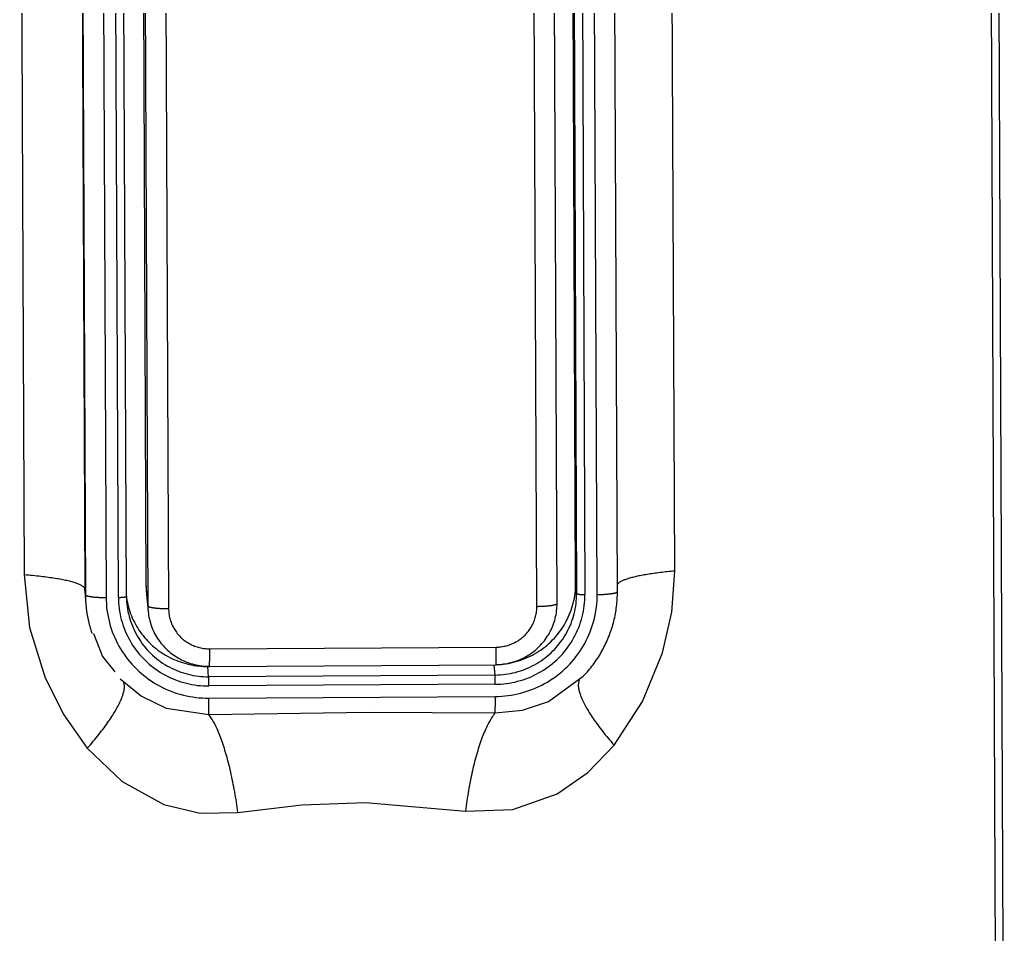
# Model space of a CAD drawing. Extents: x 5051 to 8526, y -300 to 2247.
# Drawn here: x 6057.73 to 6082.07, y 1153.21 to 1175.55 of the extents above; entities that cross this region are included whole.
import ezdxf

# ---------------------------------------------------------------- set-up
doc = ezdxf.new("R2010")
doc.units = 0
doc.header["$LTSCALE"] = 4
doc.header["$MEASUREMENT"] = 0
doc.layers.add('1', color=7, linetype='CONTINUOUS', true_color=0xffffff)

msp = doc.modelspace()

# ---------------------------------------------------------------- linework, layer by layer
at = {"layer": '1', "color": 7, "linetype": 'Continuous'}
for p, q in [((6071.311, 1161.787), (6071.201, 1187.531)), ((6060.702, 1187.467), (6060.812, 1161.724)), ((6072.331, 1161.583), (6072.221, 1187.326)), ((6059.222, 1187.248), (6059.332, 1161.505)), ((6059.728, 1187.181), (6059.839, 1161.438)), ((6060.139, 1161.44), (6060.028, 1187.183)), ((6060.336, 1161.469), (6060.226, 1187.212)), ((6071.225, 1187.278), (6071.335, 1161.535)), ((6071.427, 1187.252), (6071.538, 1161.508)), ((6071.838, 1161.51), (6071.727, 1187.253)), ((6060.748, 1186.977), (6060.858, 1161.234)), ((6061.254, 1186.91), (6061.365, 1161.167)), ((6070.364, 1161.221), (6070.254, 1186.964)), ((6070.857, 1161.294), (6070.747, 1187.037)), ((6081.431, 1183.668), (6081.888, 1077.066)), ((6071.335, 1161.535), (6071.311, 1161.787)), ((6059.332, 1161.505), (6059.32, 1161.637)), ((6060.812, 1161.724), (6060.858, 1161.234)), ((6060.819, 1161.594), (6060.864, 1161.104)), ((6059.333, 1161.374), (6059.345, 1161.245)), ((6062.369, 1160.183), (6069.368, 1160.225)), ((6062.365, 1159.753), (6069.365, 1159.795)), ((6069.344, 1159.543), (6069.32, 1159.795)), ((6069.364, 1159.8), (6069.365, 1159.795)), ((6062.344, 1159.501), (6062.321, 1159.753)), ((6062.321, 1159.753), (6062.365, 1159.753)), ((6069.344, 1159.543), (6062.344, 1159.501)), ((6062.364, 1159.758), (6062.365, 1159.753)), ((6069.347, 1159.317), (6062.348, 1159.275)), ((6062.349, 1158.978), (6069.348, 1159.02))]:
    msp.add_line(p, q, dxfattribs=at)
for points in [[(6073.734, 1162.084, 0), (6073.671, 1176.364, 0), (6073.621, 1187.585, 0)], [(6057.732, 1187.489, 0), (6057.791, 1173.209, 0), (6057.837, 1161.988, 0)], [(6059.211, 1187.148, 0), (6059.272, 1172.862, 0), (6059.32, 1161.637, 0)], [(6081.616, 1183.685, 0), (6081.871, 1124.01, 0), (6082.072, 1077.122, 0)], [(6059.32, 1161.637, 0), (6059.318, 1161.646, 0), (6059.316, 1161.655, 0), (6059.312, 1161.663, 0), (6059.306, 1161.672, 0), (6059.3, 1161.68, 0), (6059.292, 1161.689, 0), (6059.283, 1161.697, 0), (6059.273, 1161.706, 0), (6059.261, 1161.714, 0), (6059.249, 1161.723, 0), (6059.235, 1161.731, 0), (6059.22, 1161.739, 0), (6059.203, 1161.748, 0), (6059.185, 1161.756, 0), (6059.167, 1161.764, 0), (6059.146, 1161.772, 0), (6059.125, 1161.78, 0), (6059.103, 1161.788, 0), (6059.079, 1161.796, 0), (6059.054, 1161.804, 0), (6059.028, 1161.812, 0), (6059.001, 1161.819, 0), (6058.973, 1161.827, 0), (6058.944, 1161.834, 0), (6058.913, 1161.842, 0), (6058.882, 1161.849, 0), (6058.849, 1161.856, 0), (6058.815, 1161.863, 0), (6058.781, 1161.87, 0), (6058.745, 1161.877, 0), (6058.708, 1161.884, 0), (6058.67, 1161.89, 0), (6058.631, 1161.897, 0), (6058.592, 1161.903, 0), (6058.551, 1161.91, 0), (6058.509, 1161.916, 0), (6058.467, 1161.922, 0), (6058.423, 1161.928, 0), (6058.379, 1161.934, 0), (6058.333, 1161.939, 0), (6058.287, 1161.945, 0), (6058.24, 1161.95, 0), (6058.192, 1161.956, 0), (6058.144, 1161.961, 0), (6058.095, 1161.966, 0), (6058.044, 1161.971, 0), (6057.994, 1161.975, 0), (6057.942, 1161.98, 0), (6057.89, 1161.984, 0), (6057.837, 1161.988, 0)], [(6057.837, 1161.988, 0), (6057.97, 1160.707, 0), (6058.349, 1159.471, 0), (6058.803, 1158.569, 0), (6059.379, 1157.752, 0)], [(6072.25, 1157.829, 0), (6072.944, 1158.893, 0), (6073.435, 1160.083, 0), (6073.661, 1161.075, 0), (6073.734, 1162.084, 0)], [(6073.734, 1162.084, 0), (6073.688, 1162.08, 0), (6073.641, 1162.075, 0), (6073.595, 1162.071, 0), (6073.55, 1162.066, 0), (6073.506, 1162.061, 0), (6073.462, 1162.056, 0), (6073.418, 1162.051, 0), (6073.376, 1162.046, 0), (6073.334, 1162.041, 0), (6073.293, 1162.035, 0), (6073.252, 1162.03, 0), (6073.212, 1162.024, 0), (6073.173, 1162.019, 0), (6073.134, 1162.013, 0), (6073.097, 1162.007, 0), (6073.06, 1162.001, 0), (6073.024, 1161.995, 0), (6072.988, 1161.989, 0), (6072.954, 1161.983, 0), (6072.92, 1161.976, 0), (6072.887, 1161.97, 0), (6072.855, 1161.963, 0), (6072.823, 1161.957, 0), (6072.793, 1161.95, 0), (6072.764, 1161.943, 0), (6072.735, 1161.937, 0), (6072.707, 1161.93, 0), (6072.68, 1161.923, 0), (6072.654, 1161.916, 0), (6072.629, 1161.909, 0), (6072.605, 1161.902, 0), (6072.582, 1161.895, 0), (6072.559, 1161.887, 0), (6072.538, 1161.88, 0), (6072.518, 1161.873, 0), (6072.498, 1161.865, 0), (6072.48, 1161.858, 0), (6072.462, 1161.85, 0), (6072.446, 1161.843, 0), (6072.43, 1161.835, 0), (6072.416, 1161.828, 0), (6072.402, 1161.82, 0), (6072.39, 1161.813, 0), (6072.378, 1161.805, 0), (6072.368, 1161.797, 0), (6072.358, 1161.79, 0), (6072.35, 1161.782, 0), (6072.342, 1161.774, 0), (6072.336, 1161.766, 0), (6072.33, 1161.759, 0)], [(6069.364, 1159.796, 0), (6069.426, 1159.798, 0), (6069.488, 1159.803, 0), (6069.549, 1159.809, 0), (6069.611, 1159.818, 0), (6069.672, 1159.828, 0), (6069.733, 1159.84, 0), (6069.793, 1159.854, 0), (6069.853, 1159.87, 0), (6069.912, 1159.887, 0), (6069.971, 1159.907, 0), (6070.029, 1159.928, 0), (6070.087, 1159.951, 0), (6070.143, 1159.976, 0), (6070.199, 1160.002, 0), (6070.254, 1160.03, 0), (6070.309, 1160.06, 0), (6070.362, 1160.092, 0), (6070.414, 1160.125, 0), (6070.465, 1160.16, 0), (6070.515, 1160.196, 0), (6070.564, 1160.234, 0), (6070.612, 1160.273, 0), (6070.658, 1160.314, 0), (6070.703, 1160.356, 0), (6070.747, 1160.399, 0), (6070.79, 1160.444, 0), (6070.831, 1160.49, 0), (6070.87, 1160.537, 0), (6070.908, 1160.586, 0), (6070.945, 1160.635, 0), (6070.98, 1160.686, 0), (6071.013, 1160.738, 0), (6071.045, 1160.79, 0), (6071.075, 1160.844, 0), (6071.103, 1160.899, 0), (6071.13, 1160.954, 0), (6071.155, 1161.01, 0), (6071.178, 1161.067, 0), (6071.199, 1161.125, 0), (6071.219, 1161.183, 0), (6071.237, 1161.242, 0), (6071.252, 1161.301, 0), (6071.266, 1161.361, 0), (6071.279, 1161.421, 0), (6071.289, 1161.482, 0), (6071.297, 1161.542, 0), (6071.304, 1161.603, 0), (6071.308, 1161.665, 0), (6071.311, 1161.726, 0), (6071.311, 1161.787, 0)], [(6059.32, 1161.637, 0), (6059.324, 1161.49, 0), (6059.333, 1161.374, 0)], [(6059.332, 1161.505, 0), (6059.332, 1161.485, 0), (6059.333, 1161.466, 0), (6059.333, 1161.447, 0), (6059.334, 1161.427, 0), (6059.334, 1161.408, 0), (6059.335, 1161.389, 0), (6059.336, 1161.369, 0), (6059.337, 1161.35, 0), (6059.338, 1161.331, 0), (6059.339, 1161.311, 0), (6059.341, 1161.292, 0), (6059.342, 1161.273, 0), (6059.344, 1161.253, 0), (6059.346, 1161.234, 0), (6059.348, 1161.215, 0), (6059.35, 1161.196, 0), (6059.352, 1161.176, 0), (6059.354, 1161.157, 0), (6059.357, 1161.138, 0), (6059.359, 1161.119, 0), (6059.362, 1161.099, 0), (6059.365, 1161.08, 0), (6059.368, 1161.061, 0), (6059.371, 1161.042, 0), (6059.374, 1161.023, 0), (6059.377, 1161.004, 0), (6059.381, 1160.985, 0), (6059.384, 1160.966, 0), (6059.388, 1160.947, 0), (6059.392, 1160.928, 0), (6059.396, 1160.909, 0), (6059.4, 1160.89, 0), (6059.404, 1160.871, 0), (6059.408, 1160.852, 0), (6059.413, 1160.833, 0), (6059.417, 1160.814, 0), (6059.422, 1160.796, 0), (6059.427, 1160.777, 0), (6059.432, 1160.758, 0), (6059.437, 1160.739, 0), (6059.442, 1160.721, 0), (6059.447, 1160.702, 0), (6059.453, 1160.683, 0), (6059.458, 1160.665, 0), (6059.464, 1160.646, 0), (6059.47, 1160.628, 0), (6059.476, 1160.609, 0), (6059.482, 1160.591, 0), (6059.488, 1160.573, 0), (6059.494, 1160.554, 0)], [(6059.332, 1161.505, 0), (6059.333, 1161.503, 0), (6059.334, 1161.5, 0), (6059.335, 1161.498, 0), (6059.337, 1161.496, 0), (6059.339, 1161.494, 0), (6059.342, 1161.492, 0), (6059.346, 1161.49, 0), (6059.349, 1161.488, 0), (6059.354, 1161.485, 0), (6059.359, 1161.483, 0), (6059.364, 1161.481, 0), (6059.37, 1161.479, 0), (6059.376, 1161.477, 0), (6059.383, 1161.475, 0), (6059.39, 1161.473, 0), (6059.397, 1161.472, 0), (6059.405, 1161.47, 0), (6059.413, 1161.468, 0), (6059.422, 1161.466, 0), (6059.431, 1161.464, 0), (6059.441, 1161.463, 0), (6059.451, 1161.461, 0), (6059.461, 1161.459, 0), (6059.472, 1161.458, 0), (6059.483, 1161.456, 0), (6059.495, 1161.455, 0), (6059.506, 1161.453, 0), (6059.518, 1161.452, 0), (6059.531, 1161.451, 0), (6059.544, 1161.449, 0), (6059.556, 1161.448, 0), (6059.57, 1161.447, 0), (6059.583, 1161.446, 0), (6059.597, 1161.445, 0), (6059.611, 1161.444, 0), (6059.625, 1161.443, 0), (6059.64, 1161.442, 0), (6059.654, 1161.442, 0), (6059.669, 1161.441, 0), (6059.684, 1161.44, 0), (6059.699, 1161.44, 0), (6059.714, 1161.439, 0), (6059.729, 1161.439, 0), (6059.745, 1161.439, 0), (6059.76, 1161.438, 0), (6059.776, 1161.438, 0), (6059.792, 1161.438, 0), (6059.807, 1161.438, 0), (6059.823, 1161.438, 0), (6059.839, 1161.438, 0)], [(6060.812, 1161.724, 0), (6060.812, 1161.721, 0), (6060.813, 1161.719, 0), (6060.813, 1161.716, 0), (6060.813, 1161.714, 0), (6060.813, 1161.711, 0), (6060.813, 1161.708, 0), (6060.813, 1161.706, 0), (6060.813, 1161.703, 0), (6060.813, 1161.701, 0), (6060.813, 1161.698, 0), (6060.813, 1161.695, 0), (6060.813, 1161.693, 0), (6060.813, 1161.69, 0), (6060.813, 1161.688, 0), (6060.813, 1161.685, 0), (6060.813, 1161.682, 0), (6060.813, 1161.68, 0), (6060.813, 1161.677, 0), (6060.814, 1161.674, 0), (6060.814, 1161.672, 0), (6060.814, 1161.669, 0), (6060.814, 1161.667, 0), (6060.814, 1161.664, 0), (6060.814, 1161.661, 0), (6060.814, 1161.659, 0), (6060.814, 1161.656, 0), (6060.814, 1161.654, 0), (6060.815, 1161.651, 0), (6060.815, 1161.648, 0), (6060.815, 1161.646, 0), (6060.815, 1161.643, 0), (6060.815, 1161.641, 0), (6060.815, 1161.638, 0), (6060.816, 1161.635, 0), (6060.816, 1161.633, 0), (6060.816, 1161.63, 0), (6060.816, 1161.628, 0), (6060.816, 1161.625, 0), (6060.816, 1161.623, 0), (6060.817, 1161.62, 0), (6060.817, 1161.617, 0), (6060.817, 1161.615, 0), (6060.817, 1161.612, 0), (6060.817, 1161.61, 0), (6060.818, 1161.607, 0), (6060.818, 1161.604, 0), (6060.818, 1161.602, 0), (6060.818, 1161.599, 0), (6060.819, 1161.597, 0), (6060.819, 1161.594, 0)], [(6069.344, 1159.543, 0), (6069.406, 1159.544, 0), (6069.469, 1159.547, 0), (6069.532, 1159.553, 0), (6069.594, 1159.56, 0), (6069.656, 1159.569, 0), (6069.718, 1159.58, 0), (6069.78, 1159.593, 0), (6069.841, 1159.608, 0), (6069.901, 1159.625, 0), (6069.961, 1159.643, 0), (6070.021, 1159.664, 0), (6070.079, 1159.686, 0), (6070.137, 1159.71, 0), (6070.194, 1159.736, 0), (6070.251, 1159.764, 0), (6070.306, 1159.794, 0), (6070.36, 1159.825, 0), (6070.414, 1159.858, 0), (6070.466, 1159.892, 0), (6070.517, 1159.928, 0), (6070.568, 1159.966, 0), (6070.616, 1160.005, 0), (6070.664, 1160.046, 0), (6070.71, 1160.088, 0), (6070.755, 1160.131, 0), (6070.799, 1160.176, 0), (6070.841, 1160.223, 0), (6070.881, 1160.27, 0), (6070.92, 1160.319, 0), (6070.958, 1160.369, 0), (6070.994, 1160.42, 0), (6071.028, 1160.472, 0), (6071.061, 1160.525, 0), (6071.092, 1160.58, 0), (6071.121, 1160.635, 0), (6071.148, 1160.691, 0), (6071.174, 1160.748, 0), (6071.198, 1160.805, 0), (6071.22, 1160.864, 0), (6071.24, 1160.923, 0), (6071.258, 1160.982, 0), (6071.274, 1161.042, 0), (6071.289, 1161.103, 0), (6071.301, 1161.164, 0), (6071.312, 1161.225, 0), (6071.32, 1161.287, 0), (6071.327, 1161.349, 0), (6071.332, 1161.411, 0), (6071.334, 1161.473, 0), (6071.335, 1161.535, 0)], [(6069.347, 1159.317, 0), (6069.416, 1159.318, 0), (6069.485, 1159.322, 0), (6069.554, 1159.328, 0), (6069.623, 1159.336, 0), (6069.691, 1159.346, 0), (6069.759, 1159.358, 0), (6069.827, 1159.372, 0), (6069.894, 1159.389, 0), (6069.96, 1159.407, 0), (6070.026, 1159.427, 0), (6070.092, 1159.45, 0), (6070.156, 1159.475, 0), (6070.22, 1159.501, 0), (6070.283, 1159.53, 0), (6070.345, 1159.56, 0), (6070.406, 1159.593, 0), (6070.466, 1159.627, 0), (6070.524, 1159.663, 0), (6070.582, 1159.701, 0), (6070.638, 1159.741, 0), (6070.693, 1159.782, 0), (6070.747, 1159.825, 0), (6070.799, 1159.87, 0), (6070.85, 1159.916, 0), (6070.9, 1159.964, 0), (6070.948, 1160.014, 0), (6070.994, 1160.064, 0), (6071.039, 1160.117, 0), (6071.082, 1160.17, 0), (6071.123, 1160.225, 0), (6071.162, 1160.282, 0), (6071.2, 1160.339, 0), (6071.236, 1160.398, 0), (6071.27, 1160.457, 0), (6071.302, 1160.518, 0), (6071.332, 1160.58, 0), (6071.36, 1160.642, 0), (6071.386, 1160.706, 0), (6071.411, 1160.77, 0), (6071.433, 1160.835, 0), (6071.453, 1160.9, 0), (6071.471, 1160.966, 0), (6071.487, 1161.033, 0), (6071.5, 1161.1, 0), (6071.512, 1161.167, 0), (6071.521, 1161.235, 0), (6071.529, 1161.303, 0), (6071.534, 1161.372, 0), (6071.537, 1161.44, 0), (6071.538, 1161.508, 0)], [(6069.348, 1159.02, 0), (6069.427, 1159.021, 0), (6069.505, 1159.026, 0), (6069.584, 1159.032, 0), (6069.662, 1159.041, 0), (6069.739, 1159.053, 0), (6069.817, 1159.066, 0), (6069.893, 1159.083, 0), (6069.97, 1159.101, 0), (6070.045, 1159.122, 0), (6070.12, 1159.146, 0), (6070.194, 1159.171, 0), (6070.268, 1159.199, 0), (6070.34, 1159.229, 0), (6070.412, 1159.262, 0), (6070.482, 1159.296, 0), (6070.551, 1159.333, 0), (6070.619, 1159.372, 0), (6070.686, 1159.413, 0), (6070.752, 1159.456, 0), (6070.816, 1159.501, 0), (6070.878, 1159.548, 0), (6070.939, 1159.597, 0), (6070.999, 1159.648, 0), (6071.057, 1159.701, 0), (6071.113, 1159.755, 0), (6071.167, 1159.812, 0), (6071.22, 1159.869, 0), (6071.271, 1159.929, 0), (6071.319, 1159.99, 0), (6071.366, 1160.052, 0), (6071.411, 1160.116, 0), (6071.454, 1160.181, 0), (6071.495, 1160.248, 0), (6071.533, 1160.316, 0), (6071.57, 1160.385, 0), (6071.604, 1160.455, 0), (6071.636, 1160.526, 0), (6071.666, 1160.598, 0), (6071.693, 1160.671, 0), (6071.718, 1160.744, 0), (6071.741, 1160.819, 0), (6071.762, 1160.894, 0), (6071.78, 1160.97, 0), (6071.795, 1161.046, 0), (6071.808, 1161.123, 0), (6071.819, 1161.2, 0), (6071.827, 1161.277, 0), (6071.833, 1161.355, 0), (6071.837, 1161.432, 0), (6071.838, 1161.51, 0)], [(6071.335, 1161.535, 0), (6071.335, 1161.534, 0), (6071.336, 1161.533, 0), (6071.336, 1161.532, 0), (6071.337, 1161.532, 0), (6071.338, 1161.531, 0), (6071.339, 1161.53, 0), (6071.34, 1161.529, 0), (6071.342, 1161.528, 0), (6071.344, 1161.527, 0), (6071.346, 1161.527, 0), (6071.348, 1161.526, 0), (6071.35, 1161.525, 0), (6071.352, 1161.524, 0), (6071.355, 1161.523, 0), (6071.358, 1161.523, 0), (6071.361, 1161.522, 0), (6071.364, 1161.521, 0), (6071.367, 1161.52, 0), (6071.371, 1161.52, 0), (6071.375, 1161.519, 0), (6071.379, 1161.518, 0), (6071.382, 1161.518, 0), (6071.387, 1161.517, 0), (6071.391, 1161.516, 0), (6071.395, 1161.516, 0), (6071.4, 1161.515, 0), (6071.405, 1161.515, 0), (6071.409, 1161.514, 0), (6071.414, 1161.513, 0), (6071.419, 1161.513, 0), (6071.425, 1161.512, 0), (6071.43, 1161.512, 0), (6071.435, 1161.512, 0), (6071.441, 1161.511, 0), (6071.446, 1161.511, 0), (6071.452, 1161.51, 0), (6071.458, 1161.51, 0), (6071.464, 1161.51, 0), (6071.47, 1161.51, 0), (6071.476, 1161.509, 0), (6071.482, 1161.509, 0), (6071.488, 1161.509, 0), (6071.494, 1161.509, 0), (6071.5, 1161.509, 0), (6071.506, 1161.508, 0), (6071.512, 1161.508, 0), (6071.519, 1161.508, 0), (6071.525, 1161.508, 0), (6071.531, 1161.508, 0), (6071.538, 1161.508, 0)], [(6071.498, 1159.515, 0), (6071.53, 1159.548, 0), (6071.561, 1159.582, 0), (6071.591, 1159.616, 0), (6071.621, 1159.651, 0), (6071.651, 1159.686, 0), (6071.68, 1159.721, 0), (6071.708, 1159.757, 0), (6071.736, 1159.794, 0), (6071.763, 1159.831, 0), (6071.79, 1159.868, 0), (6071.816, 1159.905, 0), (6071.842, 1159.944, 0), (6071.866, 1159.982, 0), (6071.891, 1160.021, 0), (6071.914, 1160.06, 0), (6071.938, 1160.099, 0), (6071.96, 1160.139, 0), (6071.982, 1160.179, 0), (6072.003, 1160.22, 0), (6072.024, 1160.261, 0), (6072.044, 1160.302, 0), (6072.063, 1160.343, 0), (6072.082, 1160.385, 0), (6072.1, 1160.427, 0), (6072.117, 1160.469, 0), (6072.134, 1160.512, 0), (6072.15, 1160.555, 0), (6072.166, 1160.598, 0), (6072.18, 1160.641, 0), (6072.194, 1160.684, 0), (6072.208, 1160.728, 0), (6072.221, 1160.772, 0), (6072.233, 1160.816, 0), (6072.244, 1160.86, 0), (6072.255, 1160.904, 0), (6072.265, 1160.949, 0), (6072.274, 1160.994, 0), (6072.282, 1161.039, 0), (6072.29, 1161.084, 0), (6072.298, 1161.129, 0), (6072.304, 1161.174, 0), (6072.31, 1161.219, 0), (6072.315, 1161.264, 0), (6072.319, 1161.31, 0), (6072.323, 1161.355, 0), (6072.326, 1161.401, 0), (6072.328, 1161.446, 0), (6072.33, 1161.492, 0), (6072.331, 1161.538, 0), (6072.331, 1161.583, 0)], [(6071.838, 1161.51, 0), (6071.853, 1161.51, 0), (6071.869, 1161.51, 0), (6071.885, 1161.511, 0), (6071.9, 1161.511, 0), (6071.916, 1161.511, 0), (6071.931, 1161.512, 0), (6071.946, 1161.512, 0), (6071.962, 1161.513, 0), (6071.977, 1161.514, 0), (6071.992, 1161.514, 0), (6072.006, 1161.515, 0), (6072.021, 1161.516, 0), (6072.036, 1161.517, 0), (6072.05, 1161.518, 0), (6072.064, 1161.519, 0), (6072.078, 1161.52, 0), (6072.091, 1161.521, 0), (6072.104, 1161.523, 0), (6072.117, 1161.524, 0), (6072.13, 1161.525, 0), (6072.143, 1161.527, 0), (6072.155, 1161.528, 0), (6072.167, 1161.53, 0), (6072.178, 1161.531, 0), (6072.189, 1161.533, 0), (6072.2, 1161.534, 0), (6072.21, 1161.536, 0), (6072.22, 1161.538, 0), (6072.23, 1161.54, 0), (6072.239, 1161.541, 0), (6072.248, 1161.543, 0), (6072.257, 1161.545, 0), (6072.265, 1161.547, 0), (6072.272, 1161.549, 0), (6072.279, 1161.551, 0), (6072.286, 1161.553, 0), (6072.292, 1161.555, 0), (6072.298, 1161.557, 0), (6072.304, 1161.559, 0), (6072.308, 1161.561, 0), (6072.313, 1161.564, 0), (6072.317, 1161.566, 0), (6072.32, 1161.568, 0), (6072.323, 1161.57, 0), (6072.326, 1161.572, 0), (6072.328, 1161.574, 0), (6072.329, 1161.577, 0), (6072.33, 1161.579, 0), (6072.331, 1161.581, 0), (6072.331, 1161.583, 0)], [(6059.839, 1161.438, 0), (6059.84, 1161.36, 0), (6059.844, 1161.282, 0), (6059.851, 1161.205, 0), (6059.86, 1161.128, 0), (6059.871, 1161.051, 0), (6059.885, 1160.974, 0), (6059.901, 1160.898, 0), (6059.92, 1160.823, 0), (6059.941, 1160.748, 0), (6059.964, 1160.674, 0), (6059.99, 1160.6, 0), (6060.018, 1160.528, 0), (6060.048, 1160.456, 0), (6060.081, 1160.385, 0), (6060.116, 1160.316, 0), (6060.153, 1160.247, 0), (6060.192, 1160.18, 0), (6060.233, 1160.114, 0), (6060.277, 1160.049, 0), (6060.322, 1159.986, 0), (6060.37, 1159.924, 0), (6060.419, 1159.863, 0), (6060.47, 1159.805, 0), (6060.523, 1159.747, 0), (6060.578, 1159.692, 0), (6060.635, 1159.638, 0), (6060.693, 1159.586, 0), (6060.753, 1159.536, 0), (6060.815, 1159.488, 0), (6060.878, 1159.441, 0), (6060.942, 1159.397, 0), (6061.008, 1159.355, 0), (6061.075, 1159.315, 0), (6061.143, 1159.277, 0), (6061.213, 1159.241, 0), (6061.284, 1159.207, 0), (6061.355, 1159.175, 0), (6061.428, 1159.146, 0), (6061.502, 1159.119, 0), (6061.576, 1159.094, 0), (6061.651, 1159.072, 0), (6061.727, 1159.052, 0), (6061.803, 1159.034, 0), (6061.88, 1159.019, 0), (6061.958, 1159.006, 0), (6062.036, 1158.995, 0), (6062.114, 1158.987, 0), (6062.192, 1158.982, 0), (6062.27, 1158.978, 0), (6062.349, 1158.978, 0)], [(6060.139, 1161.44, 0), (6060.145, 1161.44, 0), (6060.151, 1161.44, 0), (6060.157, 1161.44, 0), (6060.164, 1161.44, 0), (6060.17, 1161.44, 0), (6060.176, 1161.44, 0), (6060.182, 1161.441, 0), (6060.188, 1161.441, 0), (6060.194, 1161.441, 0), (6060.2, 1161.441, 0), (6060.206, 1161.442, 0), (6060.212, 1161.442, 0), (6060.218, 1161.442, 0), (6060.224, 1161.443, 0), (6060.229, 1161.443, 0), (6060.235, 1161.444, 0), (6060.24, 1161.444, 0), (6060.245, 1161.445, 0), (6060.251, 1161.445, 0), (6060.256, 1161.446, 0), (6060.261, 1161.446, 0), (6060.265, 1161.447, 0), (6060.27, 1161.447, 0), (6060.275, 1161.448, 0), (6060.279, 1161.449, 0), (6060.284, 1161.449, 0), (6060.288, 1161.45, 0), (6060.292, 1161.451, 0), (6060.296, 1161.451, 0), (6060.299, 1161.452, 0), (6060.303, 1161.453, 0), (6060.306, 1161.454, 0), (6060.309, 1161.454, 0), (6060.312, 1161.455, 0), (6060.315, 1161.456, 0), (6060.318, 1161.457, 0), (6060.321, 1161.458, 0), (6060.323, 1161.458, 0), (6060.325, 1161.459, 0), (6060.327, 1161.46, 0), (6060.329, 1161.461, 0), (6060.33, 1161.462, 0), (6060.332, 1161.463, 0), (6060.333, 1161.464, 0), (6060.334, 1161.464, 0), (6060.335, 1161.465, 0), (6060.335, 1161.466, 0), (6060.336, 1161.467, 0), (6060.336, 1161.468, 0), (6060.336, 1161.469, 0)], [(6060.139, 1161.44, 0), (6060.14, 1161.371, 0), (6060.144, 1161.303, 0), (6060.149, 1161.235, 0), (6060.157, 1161.167, 0), (6060.167, 1161.099, 0), (6060.179, 1161.032, 0), (6060.194, 1160.965, 0), (6060.21, 1160.898, 0), (6060.229, 1160.832, 0), (6060.249, 1160.767, 0), (6060.272, 1160.703, 0), (6060.297, 1160.639, 0), (6060.323, 1160.576, 0), (6060.352, 1160.513, 0), (6060.383, 1160.452, 0), (6060.415, 1160.392, 0), (6060.45, 1160.333, 0), (6060.486, 1160.275, 0), (6060.524, 1160.218, 0), (6060.564, 1160.162, 0), (6060.606, 1160.107, 0), (6060.649, 1160.054, 0), (6060.694, 1160.002, 0), (6060.741, 1159.952, 0), (6060.79, 1159.903, 0), (6060.839, 1159.856, 0), (6060.891, 1159.81, 0), (6060.943, 1159.766, 0), (6060.997, 1159.724, 0), (6061.053, 1159.683, 0), (6061.11, 1159.644, 0), (6061.168, 1159.607, 0), (6061.227, 1159.571, 0), (6061.287, 1159.538, 0), (6061.348, 1159.506, 0), (6061.41, 1159.476, 0), (6061.473, 1159.449, 0), (6061.537, 1159.423, 0), (6061.602, 1159.399, 0), (6061.667, 1159.377, 0), (6061.734, 1159.357, 0), (6061.8, 1159.34, 0), (6061.868, 1159.324, 0), (6061.935, 1159.311, 0), (6062.003, 1159.299, 0), (6062.072, 1159.29, 0), (6062.141, 1159.283, 0), (6062.21, 1159.278, 0), (6062.279, 1159.275, 0), (6062.348, 1159.275, 0)], [(6060.336, 1161.469, 0), (6060.337, 1161.407, 0), (6060.34, 1161.345, 0), (6060.346, 1161.283, 0), (6060.353, 1161.221, 0), (6060.362, 1161.159, 0), (6060.373, 1161.098, 0), (6060.386, 1161.037, 0), (6060.401, 1160.977, 0), (6060.418, 1160.917, 0), (6060.436, 1160.858, 0), (6060.457, 1160.799, 0), (6060.48, 1160.741, 0), (6060.504, 1160.683, 0), (6060.53, 1160.627, 0), (6060.558, 1160.571, 0), (6060.587, 1160.516, 0), (6060.619, 1160.463, 0), (6060.652, 1160.41, 0), (6060.687, 1160.358, 0), (6060.723, 1160.307, 0), (6060.761, 1160.258, 0), (6060.8, 1160.209, 0), (6060.841, 1160.162, 0), (6060.884, 1160.117, 0), (6060.928, 1160.072, 0), (6060.973, 1160.029, 0), (6061.02, 1159.988, 0), (6061.068, 1159.947, 0), (6061.117, 1159.909, 0), (6061.167, 1159.872, 0), (6061.219, 1159.836, 0), (6061.271, 1159.802, 0), (6061.325, 1159.77, 0), (6061.38, 1159.74, 0), (6061.435, 1159.711, 0), (6061.492, 1159.684, 0), (6061.549, 1159.659, 0), (6061.607, 1159.635, 0), (6061.666, 1159.614, 0), (6061.726, 1159.594, 0), (6061.786, 1159.576, 0), (6061.847, 1159.56, 0), (6061.908, 1159.546, 0), (6061.969, 1159.533, 0), (6062.031, 1159.523, 0), (6062.094, 1159.515, 0), (6062.156, 1159.508, 0), (6062.219, 1159.504, 0), (6062.281, 1159.501, 0), (6062.344, 1159.501, 0)], [(6060.337, 1161.422, 0), (6060.346, 1161.367, 0), (6060.358, 1161.312, 0), (6060.37, 1161.257, 0), (6060.385, 1161.202, 0), (6060.401, 1161.148, 0), (6060.418, 1161.095, 0), (6060.437, 1161.042, 0), (6060.457, 1160.99, 0), (6060.479, 1160.938, 0), (6060.503, 1160.887, 0), (6060.528, 1160.836, 0), (6060.554, 1160.787, 0), (6060.582, 1160.738, 0), (6060.611, 1160.689, 0), (6060.641, 1160.642, 0), (6060.673, 1160.596, 0), (6060.706, 1160.55, 0), (6060.741, 1160.505, 0), (6060.777, 1160.462, 0), (6060.814, 1160.419, 0), (6060.852, 1160.378, 0), (6060.891, 1160.337, 0), (6060.932, 1160.298, 0), (6060.973, 1160.26, 0), (6061.016, 1160.223, 0), (6061.06, 1160.187, 0), (6061.104, 1160.153, 0), (6061.15, 1160.119, 0), (6061.197, 1160.087, 0), (6061.244, 1160.057, 0), (6061.293, 1160.028, 0), (6061.342, 1160, 0), (6061.392, 1159.973, 0), (6061.443, 1159.948, 0), (6061.494, 1159.925, 0), (6061.546, 1159.902, 0), (6061.599, 1159.882, 0), (6061.652, 1159.862, 0), (6061.706, 1159.845, 0), (6061.76, 1159.829, 0), (6061.815, 1159.814, 0), (6061.87, 1159.801, 0), (6061.926, 1159.789, 0), (6061.982, 1159.779, 0), (6062.038, 1159.771, 0), (6062.094, 1159.764, 0), (6062.151, 1159.759, 0), (6062.207, 1159.755, 0), (6062.264, 1159.753, 0), (6062.321, 1159.753, 0)], [(6069.364, 1159.8, 0), (6069.411, 1159.801, 0), (6069.458, 1159.803, 0), (6069.505, 1159.807, 0), (6069.552, 1159.813, 0), (6069.598, 1159.82, 0), (6069.645, 1159.828, 0), (6069.691, 1159.838, 0), (6069.736, 1159.849, 0), (6069.782, 1159.861, 0), (6069.827, 1159.875, 0), (6069.871, 1159.891, 0), (6069.915, 1159.907, 0), (6069.959, 1159.926, 0), (6070.002, 1159.945, 0), (6070.044, 1159.966, 0), (6070.085, 1159.988, 0), (6070.126, 1160.011, 0), (6070.166, 1160.036, 0), (6070.206, 1160.062, 0), (6070.244, 1160.089, 0), (6070.282, 1160.117, 0), (6070.318, 1160.146, 0), (6070.354, 1160.177, 0), (6070.389, 1160.209, 0), (6070.422, 1160.241, 0), (6070.455, 1160.275, 0), (6070.487, 1160.31, 0), (6070.517, 1160.345, 0), (6070.546, 1160.382, 0), (6070.574, 1160.419, 0), (6070.601, 1160.458, 0), (6070.627, 1160.497, 0), (6070.652, 1160.537, 0), (6070.675, 1160.577, 0), (6070.697, 1160.619, 0), (6070.717, 1160.661, 0), (6070.736, 1160.703, 0), (6070.754, 1160.747, 0), (6070.771, 1160.79, 0), (6070.786, 1160.835, 0), (6070.799, 1160.879, 0), (6070.812, 1160.924, 0), (6070.822, 1160.97, 0), (6070.832, 1161.016, 0), (6070.84, 1161.062, 0), (6070.846, 1161.108, 0), (6070.851, 1161.154, 0), (6070.855, 1161.201, 0), (6070.857, 1161.247, 0), (6070.857, 1161.294, 0)], [(6070.364, 1161.221, 0), (6070.379, 1161.221, 0), (6070.395, 1161.221, 0), (6070.411, 1161.222, 0), (6070.426, 1161.222, 0), (6070.442, 1161.222, 0), (6070.457, 1161.223, 0), (6070.473, 1161.223, 0), (6070.488, 1161.224, 0), (6070.503, 1161.225, 0), (6070.518, 1161.225, 0), (6070.533, 1161.226, 0), (6070.547, 1161.227, 0), (6070.562, 1161.228, 0), (6070.576, 1161.229, 0), (6070.59, 1161.23, 0), (6070.604, 1161.231, 0), (6070.617, 1161.232, 0), (6070.631, 1161.234, 0), (6070.644, 1161.235, 0), (6070.656, 1161.236, 0), (6070.669, 1161.238, 0), (6070.681, 1161.239, 0), (6070.693, 1161.241, 0), (6070.704, 1161.242, 0), (6070.715, 1161.244, 0), (6070.726, 1161.245, 0), (6070.737, 1161.247, 0), (6070.747, 1161.249, 0), (6070.756, 1161.25, 0), (6070.765, 1161.252, 0), (6070.774, 1161.254, 0), (6070.783, 1161.256, 0), (6070.791, 1161.258, 0), (6070.798, 1161.26, 0), (6070.806, 1161.262, 0), (6070.812, 1161.264, 0), (6070.819, 1161.266, 0), (6070.824, 1161.268, 0), (6070.83, 1161.27, 0), (6070.835, 1161.272, 0), (6070.839, 1161.274, 0), (6070.843, 1161.277, 0), (6070.847, 1161.279, 0), (6070.85, 1161.281, 0), (6070.852, 1161.283, 0), (6070.854, 1161.285, 0), (6070.856, 1161.287, 0), (6070.857, 1161.29, 0), (6070.857, 1161.292, 0), (6070.857, 1161.294, 0)], [(6060.858, 1161.234, 0), (6060.859, 1161.187, 0), (6060.861, 1161.141, 0), (6060.865, 1161.094, 0), (6060.871, 1161.048, 0), (6060.878, 1161.002, 0), (6060.886, 1160.956, 0), (6060.896, 1160.91, 0), (6060.907, 1160.865, 0), (6060.919, 1160.82, 0), (6060.933, 1160.775, 0), (6060.949, 1160.731, 0), (6060.966, 1160.688, 0), (6060.984, 1160.645, 0), (6061.004, 1160.602, 0), (6061.024, 1160.561, 0), (6061.047, 1160.519, 0), (6061.07, 1160.479, 0), (6061.095, 1160.439, 0), (6061.121, 1160.401, 0), (6061.148, 1160.363, 0), (6061.177, 1160.325, 0), (6061.206, 1160.289, 0), (6061.237, 1160.254, 0), (6061.269, 1160.22, 0), (6061.302, 1160.186, 0), (6061.336, 1160.154, 0), (6061.371, 1160.123, 0), (6061.407, 1160.093, 0), (6061.444, 1160.064, 0), (6061.481, 1160.036, 0), (6061.52, 1160.009, 0), (6061.56, 1159.984, 0), (6061.6, 1159.96, 0), (6061.641, 1159.937, 0), (6061.683, 1159.915, 0), (6061.725, 1159.895, 0), (6061.768, 1159.876, 0), (6061.812, 1159.859, 0), (6061.856, 1159.842, 0), (6061.901, 1159.828, 0), (6061.946, 1159.814, 0), (6061.991, 1159.802, 0), (6062.037, 1159.791, 0), (6062.083, 1159.782, 0), (6062.13, 1159.775, 0), (6062.176, 1159.768, 0), (6062.223, 1159.763, 0), (6062.27, 1159.76, 0), (6062.317, 1159.758, 0), (6062.364, 1159.758, 0)], [(6060.858, 1161.234, 0), (6060.859, 1161.232, 0), (6060.859, 1161.229, 0), (6060.861, 1161.227, 0), (6060.863, 1161.225, 0), (6060.865, 1161.223, 0), (6060.868, 1161.221, 0), (6060.872, 1161.219, 0), (6060.875, 1161.217, 0), (6060.88, 1161.214, 0), (6060.885, 1161.212, 0), (6060.89, 1161.21, 0), (6060.896, 1161.208, 0), (6060.902, 1161.206, 0), (6060.908, 1161.204, 0), (6060.916, 1161.202, 0), (6060.923, 1161.2, 0), (6060.931, 1161.199, 0), (6060.939, 1161.197, 0), (6060.948, 1161.195, 0), (6060.957, 1161.193, 0), (6060.967, 1161.192, 0), (6060.977, 1161.19, 0), (6060.987, 1161.188, 0), (6060.998, 1161.187, 0), (6061.009, 1161.185, 0), (6061.021, 1161.184, 0), (6061.032, 1161.182, 0), (6061.044, 1161.181, 0), (6061.057, 1161.18, 0), (6061.069, 1161.178, 0), (6061.082, 1161.177, 0), (6061.096, 1161.176, 0), (6061.109, 1161.175, 0), (6061.123, 1161.174, 0), (6061.137, 1161.173, 0), (6061.151, 1161.172, 0), (6061.165, 1161.171, 0), (6061.18, 1161.171, 0), (6061.195, 1161.17, 0), (6061.21, 1161.169, 0), (6061.225, 1161.169, 0), (6061.24, 1161.168, 0), (6061.255, 1161.168, 0), (6061.271, 1161.167, 0), (6061.286, 1161.167, 0), (6061.302, 1161.167, 0), (6061.317, 1161.167, 0), (6061.333, 1161.167, 0), (6061.349, 1161.167, 0), (6061.365, 1161.167, 0)], [(6061.365, 1161.167, 0), (6061.365, 1161.136, 0), (6061.367, 1161.105, 0), (6061.369, 1161.074, 0), (6061.373, 1161.043, 0), (6061.378, 1161.012, 0), (6061.383, 1160.981, 0), (6061.39, 1160.951, 0), (6061.397, 1160.921, 0), (6061.405, 1160.891, 0), (6061.415, 1160.861, 0), (6061.425, 1160.832, 0), (6061.436, 1160.803, 0), (6061.448, 1160.774, 0), (6061.462, 1160.746, 0), (6061.475, 1160.718, 0), (6061.49, 1160.691, 0), (6061.506, 1160.664, 0), (6061.522, 1160.637, 0), (6061.54, 1160.611, 0), (6061.558, 1160.586, 0), (6061.577, 1160.561, 0), (6061.597, 1160.537, 0), (6061.617, 1160.514, 0), (6061.638, 1160.491, 0), (6061.66, 1160.468, 0), (6061.683, 1160.447, 0), (6061.706, 1160.426, 0), (6061.73, 1160.406, 0), (6061.755, 1160.387, 0), (6061.78, 1160.368, 0), (6061.806, 1160.351, 0), (6061.832, 1160.334, 0), (6061.859, 1160.318, 0), (6061.886, 1160.302, 0), (6061.914, 1160.288, 0), (6061.943, 1160.274, 0), (6061.971, 1160.262, 0), (6062, 1160.25, 0), (6062.03, 1160.239, 0), (6062.06, 1160.229, 0), (6062.09, 1160.22, 0), (6062.12, 1160.212, 0), (6062.15, 1160.205, 0), (6062.181, 1160.199, 0), (6062.212, 1160.194, 0), (6062.243, 1160.19, 0), (6062.275, 1160.187, 0), (6062.306, 1160.184, 0), (6062.337, 1160.183, 0), (6062.369, 1160.183, 0)], [(6069.368, 1160.225, 0), (6069.399, 1160.226, 0), (6069.431, 1160.227, 0), (6069.462, 1160.23, 0), (6069.493, 1160.233, 0), (6069.524, 1160.238, 0), (6069.555, 1160.244, 0), (6069.586, 1160.25, 0), (6069.617, 1160.257, 0), (6069.647, 1160.266, 0), (6069.677, 1160.275, 0), (6069.707, 1160.285, 0), (6069.736, 1160.297, 0), (6069.765, 1160.309, 0), (6069.793, 1160.322, 0), (6069.822, 1160.336, 0), (6069.849, 1160.35, 0), (6069.876, 1160.366, 0), (6069.903, 1160.382, 0), (6069.929, 1160.399, 0), (6069.955, 1160.418, 0), (6069.98, 1160.436, 0), (6070.004, 1160.456, 0), (6070.028, 1160.476, 0), (6070.051, 1160.497, 0), (6070.074, 1160.519, 0), (6070.096, 1160.542, 0), (6070.117, 1160.565, 0), (6070.137, 1160.589, 0), (6070.156, 1160.613, 0), (6070.175, 1160.638, 0), (6070.193, 1160.663, 0), (6070.21, 1160.69, 0), (6070.227, 1160.716, 0), (6070.242, 1160.743, 0), (6070.257, 1160.771, 0), (6070.27, 1160.799, 0), (6070.283, 1160.827, 0), (6070.295, 1160.856, 0), (6070.306, 1160.885, 0), (6070.316, 1160.915, 0), (6070.325, 1160.945, 0), (6070.333, 1160.975, 0), (6070.341, 1161.005, 0), (6070.347, 1161.035, 0), (6070.352, 1161.066, 0), (6070.356, 1161.097, 0), (6070.36, 1161.128, 0), (6070.362, 1161.159, 0), (6070.363, 1161.19, 0), (6070.364, 1161.221, 0)], [(6059.527, 1160.56, 0), (6059.751, 1159.997, 0), (6060.054, 1159.619, 0)], [(6062.365, 1159.753, 0), (6062.365, 1159.753, 0), (6062.366, 1159.754, 0), (6062.366, 1159.755, 0), (6062.366, 1159.756, 0), (6062.366, 1159.758, 0), (6062.366, 1159.76, 0), (6062.366, 1159.763, 0), (6062.367, 1159.766, 0), (6062.367, 1159.769, 0), (6062.367, 1159.773, 0), (6062.367, 1159.777, 0), (6062.367, 1159.782, 0), (6062.367, 1159.787, 0), (6062.367, 1159.792, 0), (6062.367, 1159.798, 0), (6062.368, 1159.804, 0), (6062.368, 1159.811, 0), (6062.368, 1159.818, 0), (6062.368, 1159.825, 0), (6062.368, 1159.832, 0), (6062.368, 1159.84, 0), (6062.368, 1159.849, 0), (6062.368, 1159.857, 0), (6062.368, 1159.866, 0), (6062.368, 1159.875, 0), (6062.369, 1159.885, 0), (6062.369, 1159.895, 0), (6062.369, 1159.905, 0), (6062.369, 1159.915, 0), (6062.369, 1159.926, 0), (6062.369, 1159.937, 0), (6062.369, 1159.948, 0), (6062.369, 1159.959, 0), (6062.369, 1159.971, 0), (6062.369, 1159.983, 0), (6062.369, 1159.995, 0), (6062.369, 1160.008, 0), (6062.369, 1160.02, 0), (6062.369, 1160.033, 0), (6062.369, 1160.046, 0), (6062.369, 1160.059, 0), (6062.369, 1160.072, 0), (6062.369, 1160.086, 0), (6062.369, 1160.099, 0), (6062.369, 1160.113, 0), (6062.369, 1160.127, 0), (6062.369, 1160.141, 0), (6062.369, 1160.155, 0), (6062.369, 1160.169, 0), (6062.369, 1160.183, 0)], [(6069.365, 1159.795, 0), (6069.365, 1159.795, 0), (6069.365, 1159.796, 0), (6069.365, 1159.797, 0), (6069.365, 1159.798, 0), (6069.365, 1159.8, 0), (6069.366, 1159.802, 0), (6069.366, 1159.805, 0), (6069.366, 1159.808, 0), (6069.366, 1159.811, 0), (6069.366, 1159.815, 0), (6069.366, 1159.819, 0), (6069.366, 1159.824, 0), (6069.367, 1159.829, 0), (6069.367, 1159.834, 0), (6069.367, 1159.84, 0), (6069.367, 1159.846, 0), (6069.367, 1159.853, 0), (6069.367, 1159.86, 0), (6069.367, 1159.867, 0), (6069.367, 1159.875, 0), (6069.367, 1159.882, 0), (6069.368, 1159.891, 0), (6069.368, 1159.899, 0), (6069.368, 1159.908, 0), (6069.368, 1159.917, 0), (6069.368, 1159.927, 0), (6069.368, 1159.937, 0), (6069.368, 1159.947, 0), (6069.368, 1159.957, 0), (6069.368, 1159.968, 0), (6069.368, 1159.979, 0), (6069.368, 1159.99, 0), (6069.368, 1160.002, 0), (6069.368, 1160.013, 0), (6069.368, 1160.025, 0), (6069.368, 1160.037, 0), (6069.368, 1160.05, 0), (6069.368, 1160.062, 0), (6069.368, 1160.075, 0), (6069.368, 1160.088, 0), (6069.368, 1160.101, 0), (6069.368, 1160.114, 0), (6069.368, 1160.128, 0), (6069.368, 1160.141, 0), (6069.368, 1160.155, 0), (6069.368, 1160.169, 0), (6069.368, 1160.183, 0), (6069.368, 1160.197, 0), (6069.368, 1160.211, 0), (6069.368, 1160.225, 0)], [(6069.347, 1159.317, 0), (6069.347, 1159.323, 0), (6069.347, 1159.329, 0), (6069.347, 1159.336, 0), (6069.347, 1159.342, 0), (6069.347, 1159.348, 0), (6069.347, 1159.354, 0), (6069.347, 1159.361, 0), (6069.347, 1159.367, 0), (6069.347, 1159.373, 0), (6069.347, 1159.379, 0), (6069.347, 1159.386, 0), (6069.347, 1159.392, 0), (6069.347, 1159.398, 0), (6069.346, 1159.404, 0), (6069.346, 1159.41, 0), (6069.346, 1159.416, 0), (6069.346, 1159.421, 0), (6069.346, 1159.427, 0), (6069.346, 1159.433, 0), (6069.346, 1159.439, 0), (6069.346, 1159.444, 0), (6069.346, 1159.449, 0), (6069.346, 1159.455, 0), (6069.346, 1159.46, 0), (6069.346, 1159.465, 0), (6069.346, 1159.47, 0), (6069.346, 1159.475, 0), (6069.345, 1159.48, 0), (6069.345, 1159.484, 0), (6069.345, 1159.489, 0), (6069.345, 1159.493, 0), (6069.345, 1159.497, 0), (6069.345, 1159.501, 0), (6069.345, 1159.505, 0), (6069.345, 1159.509, 0), (6069.345, 1159.512, 0), (6069.345, 1159.515, 0), (6069.345, 1159.519, 0), (6069.345, 1159.522, 0), (6069.344, 1159.524, 0), (6069.344, 1159.527, 0), (6069.344, 1159.53, 0), (6069.344, 1159.532, 0), (6069.344, 1159.534, 0), (6069.344, 1159.536, 0), (6069.344, 1159.538, 0), (6069.344, 1159.539, 0), (6069.344, 1159.541, 0), (6069.344, 1159.542, 0), (6069.344, 1159.543, 0)], [(6059.379, 1157.752, 0), (6059.417, 1157.795, 0), (6059.454, 1157.838, 0), (6059.49, 1157.881, 0), (6059.526, 1157.924, 0), (6059.561, 1157.967, 0), (6059.596, 1158.009, 0), (6059.629, 1158.051, 0), (6059.662, 1158.092, 0), (6059.695, 1158.134, 0), (6059.726, 1158.175, 0), (6059.757, 1158.215, 0), (6059.787, 1158.255, 0), (6059.817, 1158.295, 0), (6059.845, 1158.335, 0), (6059.873, 1158.374, 0), (6059.9, 1158.412, 0), (6059.926, 1158.451, 0), (6059.951, 1158.488, 0), (6059.975, 1158.525, 0), (6059.999, 1158.562, 0), (6060.022, 1158.598, 0), (6060.043, 1158.634, 0), (6060.064, 1158.669, 0), (6060.084, 1158.703, 0), (6060.103, 1158.737, 0), (6060.122, 1158.77, 0), (6060.139, 1158.803, 0), (6060.155, 1158.835, 0), (6060.17, 1158.866, 0), (6060.185, 1158.897, 0), (6060.198, 1158.927, 0), (6060.211, 1158.956, 0), (6060.223, 1158.985, 0), (6060.233, 1159.013, 0), (6060.243, 1159.04, 0), (6060.251, 1159.066, 0), (6060.259, 1159.092, 0), (6060.266, 1159.117, 0), (6060.272, 1159.141, 0), (6060.276, 1159.165, 0), (6060.28, 1159.187, 0), (6060.283, 1159.209, 0), (6060.285, 1159.23, 0), (6060.285, 1159.25, 0), (6060.285, 1159.269, 0), (6060.284, 1159.288, 0), (6060.282, 1159.306, 0), (6060.278, 1159.322, 0), (6060.274, 1159.338, 0), (6060.269, 1159.353, 0)], [(6060.183, 1159.447, 0), (6060.703, 1159.022, 0), (6061.308, 1158.733, 0), (6062.347, 1158.579, 0)], [(6062.348, 1159.275, 0), (6062.348, 1159.281, 0), (6062.348, 1159.287, 0), (6062.348, 1159.293, 0), (6062.348, 1159.3, 0), (6062.348, 1159.306, 0), (6062.348, 1159.312, 0), (6062.347, 1159.319, 0), (6062.347, 1159.325, 0), (6062.347, 1159.331, 0), (6062.347, 1159.337, 0), (6062.347, 1159.343, 0), (6062.347, 1159.35, 0), (6062.347, 1159.356, 0), (6062.347, 1159.362, 0), (6062.347, 1159.368, 0), (6062.347, 1159.374, 0), (6062.347, 1159.379, 0), (6062.347, 1159.385, 0), (6062.347, 1159.391, 0), (6062.347, 1159.396, 0), (6062.347, 1159.402, 0), (6062.347, 1159.407, 0), (6062.347, 1159.413, 0), (6062.346, 1159.418, 0), (6062.346, 1159.423, 0), (6062.346, 1159.428, 0), (6062.346, 1159.433, 0), (6062.346, 1159.437, 0), (6062.346, 1159.442, 0), (6062.346, 1159.446, 0), (6062.346, 1159.451, 0), (6062.346, 1159.455, 0), (6062.346, 1159.459, 0), (6062.346, 1159.463, 0), (6062.346, 1159.466, 0), (6062.345, 1159.47, 0), (6062.345, 1159.473, 0), (6062.345, 1159.476, 0), (6062.345, 1159.479, 0), (6062.345, 1159.482, 0), (6062.345, 1159.485, 0), (6062.345, 1159.487, 0), (6062.345, 1159.49, 0), (6062.345, 1159.492, 0), (6062.345, 1159.494, 0), (6062.345, 1159.496, 0), (6062.345, 1159.497, 0), (6062.344, 1159.499, 0), (6062.344, 1159.5, 0), (6062.344, 1159.501, 0)], [(6069.347, 1158.621, 0), (6070.013, 1158.683, 0), (6070.648, 1158.897, 0), (6071.498, 1159.515, 0)], [(6071.397, 1159.414, 0), (6071.391, 1159.398, 0), (6071.386, 1159.382, 0), (6071.382, 1159.365, 0), (6071.379, 1159.347, 0), (6071.377, 1159.328, 0), (6071.376, 1159.309, 0), (6071.375, 1159.289, 0), (6071.376, 1159.268, 0), (6071.378, 1159.246, 0), (6071.381, 1159.223, 0), (6071.385, 1159.2, 0), (6071.39, 1159.176, 0), (6071.396, 1159.151, 0), (6071.403, 1159.125, 0), (6071.411, 1159.099, 0), (6071.419, 1159.072, 0), (6071.429, 1159.044, 0), (6071.44, 1159.015, 0), (6071.452, 1158.986, 0), (6071.464, 1158.957, 0), (6071.478, 1158.926, 0), (6071.493, 1158.895, 0), (6071.508, 1158.863, 0), (6071.525, 1158.831, 0), (6071.542, 1158.798, 0), (6071.56, 1158.765, 0), (6071.579, 1158.731, 0), (6071.6, 1158.696, 0), (6071.621, 1158.661, 0), (6071.643, 1158.625, 0), (6071.665, 1158.589, 0), (6071.689, 1158.553, 0), (6071.714, 1158.516, 0), (6071.739, 1158.478, 0), (6071.765, 1158.44, 0), (6071.792, 1158.402, 0), (6071.82, 1158.363, 0), (6071.849, 1158.324, 0), (6071.878, 1158.284, 0), (6071.908, 1158.244, 0), (6071.939, 1158.204, 0), (6071.971, 1158.163, 0), (6072.003, 1158.123, 0), (6072.036, 1158.081, 0), (6072.07, 1158.04, 0), (6072.105, 1157.998, 0), (6072.14, 1157.956, 0), (6072.176, 1157.914, 0), (6072.213, 1157.872, 0), (6072.25, 1157.829, 0)], [(6062.347, 1158.579, 0), (6062.348, 1158.583, 0), (6062.348, 1158.587, 0), (6062.348, 1158.592, 0), (6062.348, 1158.596, 0), (6062.348, 1158.601, 0), (6062.348, 1158.606, 0), (6062.348, 1158.611, 0), (6062.348, 1158.616, 0), (6062.348, 1158.622, 0), (6062.348, 1158.627, 0), (6062.348, 1158.633, 0), (6062.348, 1158.639, 0), (6062.349, 1158.646, 0), (6062.349, 1158.652, 0), (6062.349, 1158.659, 0), (6062.349, 1158.666, 0), (6062.349, 1158.673, 0), (6062.349, 1158.68, 0), (6062.349, 1158.687, 0), (6062.349, 1158.695, 0), (6062.349, 1158.702, 0), (6062.349, 1158.71, 0), (6062.349, 1158.718, 0), (6062.349, 1158.726, 0), (6062.349, 1158.735, 0), (6062.349, 1158.743, 0), (6062.349, 1158.752, 0), (6062.349, 1158.76, 0), (6062.349, 1158.769, 0), (6062.349, 1158.778, 0), (6062.349, 1158.787, 0), (6062.349, 1158.796, 0), (6062.349, 1158.806, 0), (6062.349, 1158.815, 0), (6062.349, 1158.825, 0), (6062.349, 1158.834, 0), (6062.349, 1158.844, 0), (6062.349, 1158.854, 0), (6062.349, 1158.864, 0), (6062.349, 1158.874, 0), (6062.349, 1158.884, 0), (6062.349, 1158.894, 0), (6062.349, 1158.904, 0), (6062.349, 1158.915, 0), (6062.349, 1158.925, 0), (6062.349, 1158.935, 0), (6062.349, 1158.946, 0), (6062.349, 1158.956, 0), (6062.349, 1158.967, 0), (6062.349, 1158.978, 0)], [(6069.347, 1158.621, 0), (6069.347, 1158.625, 0), (6069.347, 1158.629, 0), (6069.347, 1158.634, 0), (6069.347, 1158.638, 0), (6069.347, 1158.643, 0), (6069.347, 1158.648, 0), (6069.347, 1158.653, 0), (6069.348, 1158.658, 0), (6069.348, 1158.664, 0), (6069.348, 1158.669, 0), (6069.348, 1158.675, 0), (6069.348, 1158.681, 0), (6069.348, 1158.688, 0), (6069.348, 1158.694, 0), (6069.348, 1158.701, 0), (6069.348, 1158.708, 0), (6069.348, 1158.715, 0), (6069.348, 1158.722, 0), (6069.348, 1158.729, 0), (6069.348, 1158.737, 0), (6069.348, 1158.744, 0), (6069.348, 1158.752, 0), (6069.348, 1158.76, 0), (6069.348, 1158.768, 0), (6069.349, 1158.777, 0), (6069.349, 1158.785, 0), (6069.349, 1158.794, 0), (6069.349, 1158.802, 0), (6069.349, 1158.811, 0), (6069.349, 1158.82, 0), (6069.349, 1158.829, 0), (6069.349, 1158.838, 0), (6069.349, 1158.848, 0), (6069.349, 1158.857, 0), (6069.349, 1158.867, 0), (6069.349, 1158.876, 0), (6069.349, 1158.886, 0), (6069.349, 1158.896, 0), (6069.349, 1158.906, 0), (6069.349, 1158.916, 0), (6069.349, 1158.926, 0), (6069.349, 1158.936, 0), (6069.349, 1158.946, 0), (6069.349, 1158.957, 0), (6069.349, 1158.967, 0), (6069.348, 1158.978, 0), (6069.348, 1158.988, 0), (6069.348, 1158.999, 0), (6069.348, 1159.009, 0), (6069.348, 1159.02, 0)], [(6062.347, 1158.579, 0), (6066.268, 1158.633, 0), (6069.347, 1158.621, 0)], [(6063.059, 1156.182, 0), (6063.05, 1156.246, 0), (6063.041, 1156.31, 0), (6063.032, 1156.374, 0), (6063.022, 1156.437, 0), (6063.012, 1156.5, 0), (6063.002, 1156.563, 0), (6062.991, 1156.625, 0), (6062.981, 1156.687, 0), (6062.97, 1156.749, 0), (6062.958, 1156.81, 0), (6062.946, 1156.871, 0), (6062.935, 1156.931, 0), (6062.922, 1156.991, 0), (6062.91, 1157.05, 0), (6062.897, 1157.108, 0), (6062.884, 1157.166, 0), (6062.871, 1157.223, 0), (6062.858, 1157.279, 0), (6062.844, 1157.335, 0), (6062.83, 1157.39, 0), (6062.816, 1157.444, 0), (6062.802, 1157.497, 0), (6062.788, 1157.55, 0), (6062.773, 1157.602, 0), (6062.758, 1157.652, 0), (6062.743, 1157.702, 0), (6062.728, 1157.751, 0), (6062.712, 1157.799, 0), (6062.697, 1157.847, 0), (6062.681, 1157.893, 0), (6062.665, 1157.938, 0), (6062.649, 1157.982, 0), (6062.633, 1158.025, 0), (6062.617, 1158.067, 0), (6062.601, 1158.108, 0), (6062.584, 1158.148, 0), (6062.568, 1158.187, 0), (6062.551, 1158.224, 0), (6062.534, 1158.26, 0), (6062.518, 1158.296, 0), (6062.501, 1158.33, 0), (6062.484, 1158.362, 0), (6062.467, 1158.394, 0), (6062.45, 1158.424, 0), (6062.433, 1158.453, 0), (6062.416, 1158.481, 0), (6062.399, 1158.508, 0), (6062.382, 1158.533, 0), (6062.365, 1158.557, 0), (6062.347, 1158.579, 0)], [(6069.347, 1158.621, 0), (6069.329, 1158.599, 0), (6069.31, 1158.575, 0), (6069.292, 1158.549, 0), (6069.274, 1158.522, 0), (6069.256, 1158.494, 0), (6069.238, 1158.465, 0), (6069.22, 1158.435, 0), (6069.202, 1158.403, 0), (6069.184, 1158.37, 0), (6069.166, 1158.336, 0), (6069.149, 1158.3, 0), (6069.131, 1158.264, 0), (6069.114, 1158.226, 0), (6069.096, 1158.187, 0), (6069.079, 1158.147, 0), (6069.062, 1158.106, 0), (6069.045, 1158.064, 0), (6069.029, 1158.02, 0), (6069.012, 1157.976, 0), (6068.996, 1157.931, 0), (6068.98, 1157.884, 0), (6068.964, 1157.837, 0), (6068.948, 1157.789, 0), (6068.932, 1157.74, 0), (6068.917, 1157.689, 0), (6068.902, 1157.638, 0), (6068.887, 1157.587, 0), (6068.872, 1157.534, 0), (6068.857, 1157.48, 0), (6068.843, 1157.426, 0), (6068.829, 1157.371, 0), (6068.815, 1157.315, 0), (6068.802, 1157.258, 0), (6068.789, 1157.201, 0), (6068.776, 1157.143, 0), (6068.763, 1157.085, 0), (6068.751, 1157.026, 0), (6068.739, 1156.966, 0), (6068.727, 1156.906, 0), (6068.716, 1156.845, 0), (6068.705, 1156.784, 0), (6068.694, 1156.722, 0), (6068.683, 1156.66, 0), (6068.673, 1156.597, 0), (6068.663, 1156.534, 0), (6068.654, 1156.471, 0), (6068.645, 1156.407, 0), (6068.636, 1156.344, 0), (6068.628, 1156.279, 0), (6068.62, 1156.215, 0)], [(6059.379, 1157.752, 0), (6060.23, 1156.938, 0), (6061.251, 1156.382, 0), (6062.139, 1156.17, 0), (6063.058, 1156.182, 0)], [(6068.62, 1156.215, 0), (6069.777, 1156.254, 0), (6070.86, 1156.643, 0), (6071.609, 1157.163, 0), (6072.25, 1157.829, 0)], [(6063.058, 1156.182, 0), (6064.618, 1156.367, 0), (6066.176, 1156.425, 0), (6068.62, 1156.215, 0)]]:
    msp.add_polyline3d(points, dxfattribs=at)

doc.saveas('drawing.dxf')
